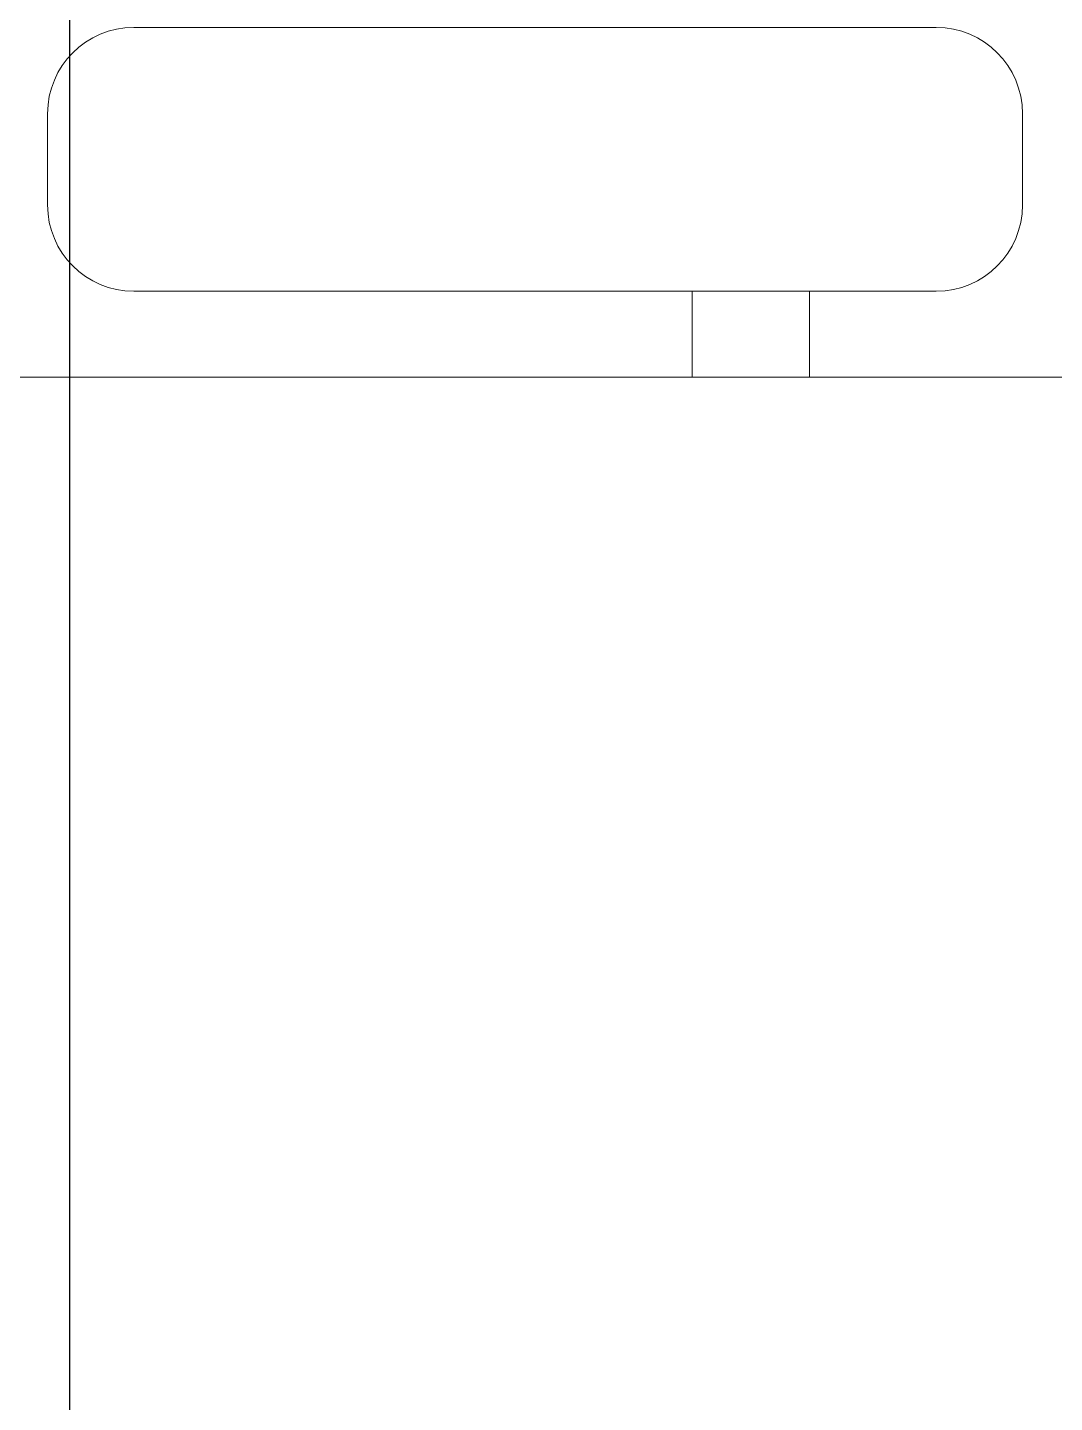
# Model space of a CAD drawing. Header units: metres. Extents: x 75097 to 220762, y -1557923 to -1361206.
# Drawn here: x 192162.1 to 192395.8, y -1456067.2 to -1455754.4 of the extents above; entities that cross this region are included whole.
import ezdxf

# ---------------------------------------------------------------- set-up
doc = ezdxf.new("R2010")
doc.units = ezdxf.units.M
doc.layers.get('0').update_dxf_attribs({"lineweight": 0})
for name, color, linetype, lineweight in [('A-100 - Copy$0$Medical Equipment and Furniture', 8, 'Continuous', 0), ('A-100 - Copy$0$NEW', 8, 'Continuous', 5), ('E-LG', 245, 'Continuous', 30)]:
    doc.layers.add(name, color=color, linetype=linetype, lineweight=lineweight)

# ---------------------------------------------------------------- blocks, each defined once
blk = doc.blocks.new('*X81')
for p, q in [((5, 3), (5, 3)), ((5, 3), (5, 3)), ((5, 3), (5, 3)), ((5, 3), (5, 3)), ((5, 3), (5, 3)), ((5, 3), (5, 3)), ((5, 3), (5, 3)), ((5, 3), (5, 3)), ((5, 3), (5, 3)), ((5, 3), (5, 3)), ((5, 3), (5, 3)), ((5, 3), (5, 3)), ((5, 3), (5, 3)), ((5, 3), (5, 3)), ((5, 3), (5, 3)), ((5, 3), (5, 3)), ((5, 3), (5, 3)), ((5, 3), (5, 3)), ((5, 3), (5, 3)), ((5, 3), (5, 3)), ((5, 3), (5, 3)), ((5, 3), (5, 3)), ((5, 3), (5, 3)), ((5, 3), (5, 3)), ((5, 3), (5, 3)), ((5, 3), (5, 3)), ((5, 3), (5, 3)), ((5, 3), (5, 3)), ((5, 3), (5, 3)), ((5, 3), (5, 3)), ((5, 3), (5, 3)), ((5, 3), (5, 3)), ((5, 3), (5, 3)), ((5, 3), (5, 3)), ((5, 3), (5, 3)), ((5, 3), (5, 3)), ((5, 3), (5, 3)), ((5, 3), (5, 3)), ((5, 3), (5, 3)), ((5, 3), (5, 3)), ((5, 3), (5, 3)), ((5, 3), (5, 3)), ((5, 3), (5, 3)), ((5, 3), (5, 3)), ((5, 3), (5, 3)), ((5, 3), (5, 3)), ((5, 3), (5, 3)), ((5, 3), (5, 3)), ((5, 3), (5, 3)), ((5, 3), (5, 3)), ((5, 3), (5, 3)), ((5, 3), (5, 3)), ((5, 3), (5, 3)), ((5, 3), (5, 3)), ((5, 3), (5, 3)), ((5, 3), (5, 3)), ((5, 3), (5, 3)), ((5, 3), (5, 3)), ((5, 3), (5, 3)), ((5, 3), (5, 3)), ((5, 3), (5, 3)), ((5, 3), (5, 3)), ((5, 3), (5, 3)), ((5, 3), (5, 3)), ((5, 3), (5, 3)), ((5, 3), (5, 3)), ((6, 3), (5, 3)), ((5, 3), (5, 3)), ((6, 3), (5, 3)), ((5, 3), (5, 3)), ((6, 3), (5, 3)), ((5, 3), (5, 3)), ((6, 3), (5, 3)), ((5, 3), (5, 3)), ((5, 3), (5, 3)), ((5, 3), (5, 3)), ((5, 3), (5, 3)), ((5, 3), (5, 3)), ((5, 3), (5, 3)), ((5, 3), (5, 3)), ((5, 3), (5, 3)), ((5, 3), (5, 3)), ((5, 3), (5, 3)), ((5, 3), (5, 3)), ((5, 3), (5, 3)), ((5, 3), (5, 3)), ((5, 3), (5, 3)), ((5, 3), (5, 3)), ((5, 3), (5, 3)), ((5, 3), (5, 3)), ((5, 3), (5, 3)), ((5, 3), (5, 3)), ((5, 3), (5, 3)), ((5, 3), (5, 3)), ((5, 3), (5, 3)), ((5, 3), (5, 3)), ((6, 3), (6, 3)), ((6, 3), (6, 3)), ((6, 3), (6, 3)), ((6, 3), (6, 3)), ((6, 3), (6, 3)), ((6, 3), (6, 3)), ((6, 3), (6, 3)), ((6, 3), (6, 3)), ((6, 3), (6, 3)), ((6, 3), (6, 3)), ((6, 3), (6, 3)), ((6, 3), (6, 3)), ((6, 3), (6, 3)), ((6, 3), (6, 3)), ((6, 3), (6, 3)), ((6, 3), (6, 3)), ((6, 3), (6, 3)), ((6, 3), (6, 3)), ((6, 3), (6, 3)), ((6, 3), (6, 3)), ((6, 3), (6, 3)), ((6, 3), (6, 3)), ((6, 3), (6, 3)), ((6, 3), (6, 3)), ((6, 3), (6, 3)), ((6, 3), (6, 3)), ((6, 3), (6, 3)), ((6, 3), (6, 3)), ((6, 3), (6, 3)), ((6, 3), (6, 3)), ((6, 3), (6, 3)), ((6, 3), (6, 3)), ((6, 3), (6, 3)), ((6, 3), (6, 3)), ((6, 3), (6, 3)), ((6, 3), (6, 3)), ((6, 3), (6, 3)), ((6, 3), (6, 3)), ((6, 3), (6, 3)), ((6, 3), (6, 3)), ((6, 3), (6, 3)), ((6, 3), (6, 3)), ((6, 3), (6, 3)), ((6, 3), (6, 3)), ((6, 3), (6, 3)), ((6, 3), (6, 3)), ((6, 3), (6, 3)), ((6, 3), (6, 3)), ((6, 3), (6, 3)), ((6, 3), (6, 3)), ((6, 3), (6, 3)), ((6, 3), (6, 3)), ((6, 3), (6, 3)), ((6, 3), (6, 3)), ((6, 3), (6, 3)), ((6, 3), (6, 3)), ((6, 3), (6, 3)), ((6, 3), (6, 3)), ((6, 3), (6, 3)), ((6, 3), (6, 3)), ((6, 3), (6, 3)), ((6, 3), (6, 3)), ((6, 3), (6, 3)), ((6, 3), (6, 3)), ((6, 3), (6, 3)), ((6, 3), (6, 3)), ((6, 3), (6, 3)), ((6, 3), (6, 3)), ((6, 3), (6, 3)), ((6, 3), (6, 3)), ((6, 3), (6, 3)), ((6, 3), (6, 3)), ((6, 3), (6, 3)), ((6, 3), (6, 3)), ((6, 3), (6, 3)), ((6, 3), (6, 3)), ((6, 3), (6, 3)), ((6, 3), (6, 3)), ((6, 3), (6, 3)), ((6, 3), (6, 3)), ((6, 3), (6, 3)), ((6, 3), (6, 3)), ((6, 3), (6, 3)), ((6, 3), (6, 3)), ((6, 3), (6, 3)), ((6, 3), (6, 3)), ((6, 3), (6, 3)), ((6, 3), (6, 3)), ((6, 3), (6, 3)), ((6, 3), (6, 3)), ((6, 3), (6, 3)), ((6, 3), (6, 3)), ((6, 3), (6, 3)), ((6, 3), (6, 3)), ((6, 3), (6, 3)), ((6, 3), (6, 3)), ((6, 3), (6, 3)), ((6, 3), (6, 3)), ((6, 3), (6, 3)), ((6, 3), (6, 3)), ((6, 3), (6, 3)), ((6, 3), (6, 3)), ((6, 3), (6, 3)), ((6, 3), (6, 3)), ((6, 3), (6, 3)), ((6, 3), (6, 3)), ((6, 3), (6, 3)), ((6, 3), (6, 3)), ((6, 3), (6, 3)), ((6, 3), (6, 3)), ((6, 3), (6, 3)), ((6, 3), (6, 3)), ((6, 3), (6, 3)), ((6, 3), (6, 3)), ((6, 3), (6, 3)), ((6, 3), (6, 3)), ((6, 3), (6, 3)), ((6, 3), (6, 3)), ((6, 3), (6, 3)), ((6, 3), (6, 3)), ((6, 3), (6, 3)), ((6, 3), (6, 3)), ((6, 3), (6, 3)), ((6, 3), (6, 3)), ((6, 3), (6, 3)), ((6, 3), (6, 3)), ((6, 3), (6, 3)), ((6, 3), (6, 3)), ((6, 3), (6, 3)), ((6, 3), (6, 3)), ((6, 3), (6, 3)), ((6, 3), (6, 3)), ((6, 3), (6, 3)), ((6, 3), (6, 3)), ((6, 3), (6, 3)), ((6, 3), (6, 3)), ((6, 3), (6, 3)), ((6, 3), (6, 3)), ((6, 3), (6, 3)), ((6, 3), (6, 3)), ((6, 3), (6, 3)), ((6, 3), (6, 3)), ((6, 3), (6, 3)), ((6, 3), (6, 3)), ((6, 3), (6, 3)), ((6, 3), (6, 3)), ((6, 3), (6, 3)), ((6, 3), (6, 3)), ((6, 3), (6, 3)), ((6, 3), (6, 3)), ((6, 3), (6, 3)), ((6, 3), (6, 3)), ((6, 3), (6, 3)), ((6, 3), (6, 3)), ((6, 3), (6, 3)), ((6, 3), (6, 3)), ((6, 3), (6, 3)), ((6, 3), (6, 3)), ((6, 3), (6, 3)), ((6, 3), (6, 3)), ((6, 3), (6, 3)), ((6, 3), (6, 3)), ((6, 3), (6, 3)), ((6, 3), (6, 3)), ((6, 3), (6, 3)), ((6, 3), (6, 3)), ((6, 3), (6, 3)), ((6, 3), (6, 3)), ((6, 3), (6, 3)), ((6, 3), (6, 3)), ((6, 3), (6, 3)), ((6, 3), (6, 3)), ((6, 3), (6, 3)), ((6, 3), (6, 3)), ((6, 3), (6, 3)), ((6, 3), (6, 3)), ((6, 3), (6, 3)), ((6, 3), (6, 3)), ((6, 3), (6, 3)), ((6, 3), (6, 3)), ((6, 3), (6, 3)), ((6, 3), (6, 3)), ((6, 3), (6, 3)), ((6, 3), (6, 3)), ((6, 3), (6, 3)), ((6, 3), (6, 3)), ((6, 3), (6, 3)), ((6, 3), (6, 3)), ((6, 3), (6, 3)), ((6, 3), (6, 3)), ((6, 3), (6, 3)), ((6, 3), (6, 3)), ((6, 3), (6, 3)), ((6, 3), (6, 3)), ((6, 3), (6, 3)), ((6, 3), (6, 3)), ((6, 3), (6, 3)), ((6, 3), (6, 3)), ((6, 3), (6, 3)), ((6, 3), (6, 3)), ((6, 3), (6, 3)), ((6, 3), (6, 3)), ((6, 3), (6, 3)), ((6, 3), (6, 3)), ((6, 3), (5, 3)), ((6, 3), (5, 3)), ((6, 3), (5, 3)), ((6, 3), (5, 3)), ((6, 3), (5, 3)), ((6, 3), (6, 3)), ((6, 3), (6, 3)), ((6, 3), (6, 3)), ((6, 3), (6, 3)), ((6, 3), (6, 3)), ((6, 3), (6, 3)), ((6, 3), (6, 3)), ((6, 3), (6, 3)), ((6, 3), (6, 3)), ((6, 3), (6, 3)), ((6, 3), (6, 3)), ((6, 3), (6, 3)), ((6, 3), (6, 3)), ((6, 3), (6, 3)), ((6, 3), (6, 3)), ((6, 3), (6, 3)), ((6, 3), (6, 3)), ((6, 3), (6, 3)), ((6, 3), (6, 3)), ((6, 3), (6, 3)), ((6, 3), (6, 3)), ((6, 3), (6, 3)), ((6, 3), (6, 3)), ((6, 3), (6, 3)), ((6, 3), (6, 3)), ((6, 3), (6, 3)), ((6, 3), (6, 3)), ((6, 3), (6, 3)), ((6, 3), (6, 3)), ((6, 3), (6, 3)), ((6, 3), (6, 3)), ((6, 3), (6, 3)), ((6, 3), (6, 3)), ((6, 3), (6, 3)), ((6, 3), (6, 3)), ((6, 3), (6, 3)), ((6, 3), (6, 3)), ((6, 3), (6, 3)), ((6, 3), (6, 3)), ((6, 3), (6, 3)), ((6, 3), (6, 3)), ((6, 3), (6, 3)), ((6, 3), (6, 3)), ((6, 3), (6, 3)), ((6, 3), (6, 3)), ((6, 3), (6, 3)), ((6, 3), (6, 3)), ((6, 3), (6, 3)), ((6, 3), (6, 3)), ((6, 3), (6, 3)), ((6, 3), (6, 3)), ((6, 3), (6, 3)), ((6, 3), (6, 3)), ((6, 3), (6, 3)), ((6, 3), (6, 3)), ((6, 3), (6, 3)), ((6, 3), (6, 3)), ((6, 3), (6, 3)), ((6, 3), (6, 3)), ((6, 3), (6, 3)), ((6, 3), (6, 3)), ((6, 3), (6, 3)), ((6, 3), (6, 3)), ((6, 3), (6, 3)), ((6, 3), (6, 3)), ((6, 3), (6, 3)), ((6, 3), (6, 3)), ((6, 3), (6, 3)), ((6, 3), (6, 3)), ((6, 3), (6, 3)), ((6, 3), (6, 3)), ((6, 3), (6, 3)), ((6, 3), (6, 3)), ((6, 3), (6, 3)), ((6, 3), (6, 3)), ((6, 3), (6, 3)), ((6, 3), (6, 3)), ((6, 3), (6, 3)), ((6, 3), (6, 3)), ((6, 3), (6, 3)), ((6, 3), (6, 3)), ((6, 3), (6, 3)), ((6, 3), (6, 3)), ((6, 3), (6, 3)), ((6, 3), (6, 3)), ((6, 3), (6, 3)), ((6, 3), (6, 3)), ((6, 3), (6, 3)), ((6, 3), (6, 3)), ((6, 3), (6, 3)), ((6, 3), (6, 3)), ((6, 3), (6, 3)), ((6, 3), (6, 3)), ((6, 3), (6, 3)), ((6, 3), (6, 3)), ((6, 3), (6, 3)), ((6, 3), (6, 3)), ((6, 3), (6, 3)), ((6, 3), (6, 3)), ((6, 3), (6, 3)), ((6, 3), (6, 3)), ((6, 3), (6, 3)), ((6, 3), (6, 3)), ((6, 3), (6, 3)), ((6, 3), (6, 3)), ((6, 3), (6, 3)), ((6, 3), (6, 3)), ((6, 3), (6, 3)), ((6, 3), (6, 3)), ((6, 3), (6, 3)), ((6, 3), (6, 3)), ((6, 3), (6, 3)), ((6, 3), (6, 3)), ((6, 3), (6, 3)), ((6, 3), (6, 3)), ((6, 3), (6, 3)), ((6, 3), (6, 3)), ((6, 3), (6, 3)), ((6, 3), (6, 3)), ((6, 3), (6, 3)), ((6, 3), (6, 3)), ((6, 3), (6, 3)), ((6, 3), (6, 3)), ((6, 3), (6, 3)), ((6, 3), (6, 3)), ((6, 3), (6, 3)), ((6, 3), (6, 3)), ((6, 3), (6, 3)), ((6, 3), (6, 3)), ((6, 3), (6, 3)), ((6, 3), (6, 3)), ((6, 3), (6, 3)), ((6, 3), (6, 3)), ((6, 3), (6, 3)), ((6, 3), (6, 3)), ((6, 3), (6, 3)), ((6, 3), (6, 3)), ((6, 3), (6, 3)), ((6, 3), (6, 3)), ((6, 3), (6, 3)), ((6, 3), (6, 3)), ((6, 3), (6, 3)), ((6, 3), (6, 3)), ((6, 3), (6, 3)), ((6, 3), (6, 3)), ((6, 3), (6, 3)), ((6, 3), (6, 3)), ((6, 3), (6, 3)), ((6, 3), (6, 3)), ((6, 3), (6, 3)), ((6, 3), (6, 3)), ((6, 3), (6, 3)), ((6, 3), (6, 3)), ((6, 3), (6, 3)), ((6, 3), (6, 3)), ((6, 3), (6, 3)), ((6, 3), (6, 3)), ((6, 3), (6, 3)), ((6, 3), (6, 3)), ((6, 3), (6, 3)), ((6, 3), (6, 3)), ((6, 3), (6, 3)), ((6, 3), (6, 3)), ((6, 3), (6, 3)), ((6, 3), (6, 3)), ((6, 3), (6, 3)), ((6, 3), (6, 3)), ((6, 3), (6, 3)), ((6, 3), (6, 3)), ((6, 3), (6, 3)), ((6, 3), (6, 3)), ((6, 3), (6, 3)), ((6, 3), (6, 3)), ((6, 3), (6, 3)), ((6, 3), (6, 3)), ((6, 3), (6, 3)), ((6, 3), (6, 3)), ((6, 3), (6, 3)), ((6, 3), (6, 3)), ((6, 3), (6, 3)), ((6, 3), (6, 3)), ((6, 3), (6, 3)), ((6, 3), (6, 3)), ((6, 3), (6, 3)), ((6, 3), (6, 3)), ((6, 3), (6, 3)), ((6, 3), (6, 3)), ((6, 3), (6, 3)), ((6, 3), (6, 3)), ((6, 3), (6, 3)), ((6, 3), (6, 3)), ((6, 3), (6, 3)), ((6, 3), (6, 3)), ((6, 3), (6, 3)), ((6, 3), (6, 3)), ((6, 3), (6, 3)), ((6, 3), (6, 3)), ((6, 3), (6, 3)), ((6, 3), (6, 3)), ((6, 3), (6, 3)), ((6, 3), (6, 3)), ((6, 3), (6, 3)), ((6, 3), (6, 3)), ((6, 3), (6, 3)), ((6, 3), (6, 3)), ((6, 3), (6, 3)), ((6, 3), (6, 3)), ((6, 3), (6, 3)), ((6, 3), (6, 3)), ((6, 3), (6, 3)), ((6, 3), (6, 3)), ((6, 3), (6, 3)), ((6, 3), (6, 3)), ((6, 3), (6, 3)), ((6, 3), (6, 3)), ((6, 3), (6, 3)), ((6, 3), (6, 3)), ((6, 3), (6, 3)), ((6, 3), (6, 3)), ((6, 3), (6, 3)), ((6, 3), (6, 3)), ((6, 3), (6, 3)), ((6, 3), (6, 3)), ((6, 3), (6, 3)), ((6, 3), (6, 3)), ((6, 3), (6, 3)), ((6, 3), (6, 3)), ((6, 3), (6, 3)), ((6, 3), (6, 3)), ((6, 3), (6, 3)), ((6, 3), (6, 3)), ((6, 3), (6, 3)), ((6, 3), (6, 3)), ((6, 3), (6, 3)), ((6, 3), (6, 3)), ((6, 3), (6, 3)), ((6, 3), (6, 3)), ((6, 3), (6, 3)), ((6, 3), (6, 3)), ((6, 3), (6, 3)), ((6, 3), (6, 3)), ((6, 3), (6, 3)), ((6, 3), (6, 3)), ((6, 3), (6, 3)), ((6, 3), (6, 3)), ((6, 3), (6, 3)), ((6, 3), (6, 3)), ((6, 3), (6, 3)), ((6, 3), (6, 3)), ((6, 3), (6, 3)), ((6, 3), (6, 3)), ((6, 3), (6, 3)), ((6, 3), (6, 3)), ((6, 3), (6, 3)), ((6, 3), (6, 3)), ((6, 3), (6, 3)), ((6, 3), (6, 3)), ((6, 3), (6, 3)), ((6, 3), (6, 3)), ((6, 3), (6, 3)), ((6, 3), (6, 3)), ((6, 3), (6, 3)), ((6, 3), (6, 3)), ((6, 3), (6, 3)), ((6, 3), (6, 3)), ((6, 3), (6, 3)), ((6, 3), (6, 3)), ((6, 3), (6, 3)), ((6, 3), (6, 3)), ((6, 3), (6, 3)), ((6, 3), (6, 3)), ((6, 3), (6, 3)), ((6, 3), (6, 3)), ((6, 3), (6, 3)), ((6, 3), (6, 3)), ((6, 3), (6, 3)), ((6, 3), (6, 3)), ((6, 3), (6, 3)), ((6, 3), (6, 3)), ((6, 3), (6, 3)), ((6, 3), (6, 3)), ((6, 3), (6, 3)), ((6, 3), (6, 3)), ((6, 3), (6, 3)), ((6, 3), (6, 3)), ((6, 3), (6, 3)), ((6, 3), (6, 3)), ((6, 3), (6, 3)), ((6, 3), (6, 3)), ((6, 3), (6, 3)), ((6, 3), (6, 3)), ((6, 3), (6, 3)), ((6, 3), (6, 3)), ((6, 3), (6, 3)), ((6, 3), (6, 3)), ((6, 3), (6, 3)), ((6, 3), (6, 3)), ((6, 3), (6, 3)), ((6, 3), (6, 3)), ((6, 3), (6, 3)), ((6, 3), (6, 3)), ((6, 3), (6, 3)), ((6, 3), (6, 3)), ((6, 3), (6, 3)), ((6, 3), (6, 3)), ((6, 3), (6, 3)), ((6, 3), (6, 3)), ((6, 3), (6, 3)), ((6, 3), (6, 3)), ((6, 3), (6, 3)), ((6, 3), (6, 3)), ((6, 3), (6, 3)), ((6, 3), (6, 3)), ((6, 3), (6, 3)), ((6, 3), (6, 3)), ((6, 3), (6, 3)), ((6, 3), (6, 3))]:
    blk.add_line(p, q)
blk = doc.blocks.new('*X82')
for p, q in [((13, 1), (13, 1)), ((13, 1), (13, 1)), ((13, 1), (13, 1)), ((13, 1), (13, 1)), ((13, 1), (13, 1)), ((13, 1), (13, 1)), ((13, 1), (13, 1)), ((13, 1), (13, 1)), ((13, 1), (13, 1)), ((13, 1), (13, 1)), ((13, 1), (13, 1)), ((13, 1), (13, 1)), ((13, 1), (13, 1)), ((13, 1), (13, 1)), ((13, 1), (13, 1)), ((13, 1), (14, 1)), ((13, 1), (14, 1)), ((13, 1), (14, 1)), ((13, 1), (13, 1)), ((13, 1), (13, 1)), ((13, 1), (13, 1)), ((13, 1), (13, 1)), ((13, 1), (13, 1)), ((13, 1), (13, 1)), ((13, 1), (13, 1)), ((13, 1), (13, 1)), ((13, 1), (13, 1)), ((13, 1), (13, 1)), ((13, 1), (13, 1)), ((13, 1), (13, 1)), ((13, 1), (13, 1)), ((13, 1), (13, 1)), ((13, 1), (13, 1)), ((13, 1), (13, 1)), ((13, 1), (13, 1)), ((13, 1), (13, 1)), ((13, 1), (13, 1)), ((13, 1), (13, 1)), ((13, 1), (13, 1)), ((13, 1), (13, 1)), ((13, 1), (13, 1)), ((13, 1), (13, 1)), ((13, 1), (13, 1)), ((13, 1), (13, 1)), ((13, 1), (13, 1)), ((13, 1), (13, 1)), ((13, 1), (13, 1)), ((13, 1), (13, 1)), ((13, 1), (13, 1)), ((13, 1), (13, 1)), ((13, 1), (13, 1)), ((13, 1), (13, 1)), ((13, 1), (13, 1)), ((13, 1), (13, 1)), ((13, 1), (13, 1)), ((13, 1), (13, 1)), ((13, 1), (13, 1)), ((13, 1), (13, 1)), ((13, 1), (13, 1)), ((13, 1), (13, 1)), ((13, 1), (13, 1)), ((13, 1), (13, 1)), ((13, 1), (13, 1)), ((13, 1), (13, 1)), ((13, 1), (13, 1)), ((13, 1), (13, 1)), ((13, 1), (13, 1)), ((13, 1), (13, 1)), ((13, 1), (13, 1)), ((13, 1), (13, 1)), ((13, 1), (13, 1)), ((13, 1), (13, 1)), ((13, 1), (13, 1)), ((13, 1), (13, 1)), ((13, 1), (13, 1)), ((13, 1), (13, 1)), ((13, 1), (13, 1)), ((13, 1), (13, 1)), ((13, 1), (13, 1)), ((13, 1), (13, 1)), ((13, 1), (13, 1)), ((13, 1), (13, 1)), ((13, 1), (13, 1)), ((13, 1), (13, 1)), ((13, 1), (13, 1)), ((13, 1), (13, 1)), ((13, 1), (13, 1)), ((13, 1), (13, 1)), ((13, 1), (13, 1)), ((13, 1), (13, 1)), ((13, 1), (13, 1)), ((13, 1), (13, 1)), ((13, 1), (13, 1)), ((13, 1), (13, 1)), ((13, 1), (13, 1)), ((13, 1), (13, 1)), ((13, 1), (13, 1)), ((13, 1), (13, 1)), ((13, 1), (13, 1)), ((13, 1), (13, 1)), ((13, 1), (13, 1)), ((13, 1), (13, 1)), ((13, 1), (13, 1)), ((13, 1), (13, 1)), ((13, 1), (13, 1)), ((13, 1), (13, 1)), ((13, 1), (13, 1)), ((13, 1), (13, 1)), ((13, 1), (13, 1)), ((13, 1), (13, 1)), ((13, 1), (13, 1)), ((13, 1), (13, 1)), ((13, 1), (13, 1)), ((13, 1), (13, 1)), ((13, 1), (13, 1)), ((13, 1), (13, 1)), ((13, 1), (13, 1)), ((13, 1), (13, 1)), ((13, 1), (13, 1)), ((13, 1), (13, 1)), ((13, 1), (13, 1)), ((13, 1), (13, 1)), ((13, 1), (13, 1)), ((13, 1), (14, 1)), ((13, 0), (13, 0)), ((13, 0), (13, 0)), ((13, 0), (13, 0)), ((13, 0), (13, 0)), ((13, 0), (13, 0)), ((13, 0), (13, 0)), ((13, 0), (13, 0)), ((13, 0), (13, 0)), ((13, 0), (13, 0)), ((13, 0), (13, 0)), ((13, 0), (13, 0)), ((13, 0), (13, 0)), ((13, 0), (13, 0)), ((13, 0), (13, 0)), ((13, 0), (13, 0)), ((13, 0), (13, 0)), ((13, 0), (13, 0)), ((13, 0), (13, 0)), ((13, 0), (13, 0)), ((13, 0), (13, 0)), ((13, 0), (13, 0)), ((13, 0), (13, 0)), ((13, 0), (13, 0)), ((13, 0), (13, 0)), ((13, 0), (13, 0)), ((13, 0), (13, 0)), ((13, 0), (13, 0)), ((13, 0), (13, 0)), ((13, 0), (13, 0)), ((13, 0), (13, 0)), ((13, 0), (13, 0)), ((13, 0), (13, 0)), ((13, 0), (13, 0)), ((13, 0), (13, 0)), ((13, 0), (13, 0)), ((13, 0), (13, 0)), ((13, 0), (13, 0)), ((13, 0), (13, 0)), ((13, 0), (13, 0)), ((13, 0), (13, 0)), ((13, 0), (13, 0)), ((13, 0), (13, 0)), ((13, 0), (13, 0)), ((13, 0), (13, 0)), ((13, 0), (13, 0)), ((13, 0), (13, 0)), ((13, 0), (13, 0)), ((13, 0), (13, 0)), ((13, 0), (14, 0)), ((13, 0), (14, 0)), ((13, 0), (13, 0)), ((13, 0), (14, 0)), ((14, 1), (14, 1)), ((14, 1), (14, 1)), ((14, 1), (14, 1)), ((14, 1), (14, 1)), ((14, 1), (14, 1)), ((14, 1), (14, 1)), ((14, 1), (14, 1)), ((14, 1), (14, 1)), ((14, 1), (14, 1)), ((14, 1), (14, 1)), ((14, 1), (14, 1)), ((14, 1), (14, 1)), ((14, 1), (14, 1)), ((14, 1), (14, 1)), ((14, 1), (14, 1)), ((14, 1), (14, 1)), ((14, 1), (14, 1)), ((14, 1), (14, 1)), ((14, 1), (14, 1)), ((14, 1), (14, 1)), ((14, 1), (14, 1)), ((14, 1), (14, 1)), ((14, 1), (14, 1)), ((14, 1), (14, 1)), ((14, 1), (14, 1)), ((14, 1), (14, 1)), ((14, 1), (14, 1)), ((14, 1), (14, 1)), ((14, 1), (14, 1)), ((14, 1), (14, 1)), ((14, 1), (14, 1)), ((14, 1), (14, 1)), ((14, 1), (14, 1)), ((14, 1), (14, 1)), ((14, 1), (14, 1)), ((14, 1), (14, 1)), ((14, 1), (14, 1)), ((14, 1), (14, 1)), ((14, 1), (14, 1)), ((14, 1), (14, 1)), ((14, 1), (14, 1)), ((14, 1), (14, 1)), ((14, 1), (14, 1)), ((14, 1), (14, 1)), ((14, 1), (14, 1)), ((14, 1), (14, 1)), ((14, 1), (14, 1)), ((14, 1), (14, 1)), ((14, 1), (14, 1)), ((14, 1), (14, 1)), ((14, 1), (14, 1)), ((14, 1), (14, 1)), ((14, 1), (14, 1)), ((14, 1), (14, 1)), ((14, 1), (14, 1)), ((14, 1), (14, 1)), ((14, 1), (14, 1)), ((14, 1), (14, 1)), ((14, 1), (14, 1)), ((14, 1), (14, 1)), ((14, 1), (14, 1)), ((14, 1), (14, 1)), ((14, 1), (14, 1)), ((14, 1), (14, 1)), ((14, 1), (14, 1)), ((14, 1), (14, 1)), ((14, 1), (14, 1)), ((14, 1), (14, 1)), ((14, 1), (14, 1)), ((14, 1), (14, 1)), ((14, 1), (14, 1)), ((14, 1), (14, 1)), ((14, 1), (14, 1)), ((14, 1), (14, 1)), ((14, 1), (14, 1)), ((14, 1), (14, 1)), ((14, 1), (14, 1)), ((14, 1), (14, 1)), ((14, 1), (14, 1)), ((14, 1), (14, 1)), ((14, 1), (14, 1)), ((14, 1), (14, 1)), ((14, 1), (14, 1)), ((14, 1), (14, 1)), ((14, 1), (14, 1)), ((14, 1), (14, 1)), ((14, 1), (14, 1)), ((14, 1), (14, 1)), ((14, 1), (14, 1)), ((14, 1), (14, 1)), ((14, 1), (14, 1)), ((14, 1), (14, 1)), ((14, 1), (14, 1)), ((14, 1), (14, 1)), ((14, 0), (14, 0)), ((14, 0), (14, 0)), ((14, 0), (14, 0)), ((14, 0), (14, 0)), ((14, 0), (14, 0)), ((14, 0), (14, 0)), ((14, 0), (14, 0)), ((14, 0), (14, 0)), ((14, 0), (14, 0)), ((14, 0), (14, 0)), ((14, 0), (14, 0)), ((14, 0), (14, 0)), ((14, 0), (14, 0)), ((14, 0), (14, 0)), ((14, 0), (14, 0)), ((14, 0), (14, 0)), ((14, 0), (14, 0)), ((14, 0), (14, 0)), ((14, 0), (14, 0)), ((14, 0), (14, 0)), ((14, 0), (14, 0)), ((14, 0), (14, 0)), ((14, 0), (14, 0)), ((14, 0), (14, 0)), ((14, 0), (14, 0)), ((14, 0), (14, 0)), ((14, 0), (14, 0)), ((14, 0), (14, 0)), ((14, 0), (14, 0)), ((14, 0), (14, 0)), ((14, 0), (14, 0)), ((14, 0), (14, 0)), ((14, 0), (14, 0)), ((14, 0), (14, 0)), ((14, 0), (14, 0)), ((14, 0), (14, 0)), ((14, 0), (14, 0)), ((14, 0), (14, 0)), ((14, 0), (14, 0)), ((14, 0), (14, 0)), ((14, 0), (14, 0)), ((14, 0), (14, 0)), ((14, 0), (14, 0)), ((14, 0), (14, 0)), ((14, 0), (14, 0)), ((14, 0), (14, 0)), ((14, 0), (14, 0)), ((14, 0), (14, 0)), ((13, 0), (13, 0)), ((13, 0), (14, 0)), ((13, 0), (13, 0)), ((13, 0), (14, 0)), ((13, 0), (13, 0)), ((13, 0), (14, 0)), ((13, 0), (13, 0)), ((13, 0), (13, 0)), ((13, 0), (13, 0)), ((13, 0), (13, 0)), ((13, 0), (14, 0)), ((13, 0), (13, 0)), ((13, 0), (14, 0)), ((13, 0), (13, 0)), ((13, 0), (14, 0)), ((13, 0), (13, 0)), ((13, 0), (14, 0)), ((13, 0), (13, 0)), ((13, 0), (14, 0)), ((13, 0), (13, 0)), ((13, 0), (14, 0)), ((13, 0), (13, 0)), ((13, 0), (14, 0)), ((13, 0), (13, 0)), ((13, 0), (13, 0)), ((13, 0), (13, 0)), ((13, 0), (14, 0)), ((13, 0), (13, 0)), ((13, 0), (14, 0)), ((13, 0), (13, 0)), ((13, 0), (14, 0)), ((13, 0), (13, 0)), ((13, 0), (14, 0)), ((13, 0), (13, 0)), ((13, 0), (13, 0)), ((13, 0), (13, 0)), ((13, 0), (13, 0)), ((13, 0), (13, 0)), ((13, 0), (13, 0)), ((13, 0), (13, 0)), ((13, 0), (13, 0)), ((13, 0), (13, 0)), ((13, 0), (13, 0)), ((13, 0), (13, 0)), ((13, 0), (13, 0)), ((13, 0), (13, 0)), ((13, 0), (13, 0)), ((13, 0), (13, 0)), ((13, 0), (13, 0)), ((13, 0), (13, 0)), ((13, 0), (13, 0)), ((13, 0), (13, 0)), ((13, 0), (13, 0)), ((13, 0), (13, 0)), ((13, 0), (13, 0)), ((13, 0), (13, 0)), ((13, 0), (13, 0)), ((13, 0), (13, 0)), ((13, 0), (13, 0)), ((13, 0), (13, 0)), ((13, 0), (13, 0)), ((13, 0), (13, 0)), ((13, 0), (13, 0)), ((13, 0), (13, 0)), ((13, -1), (13, -1)), ((13, -1), (13, -1)), ((13, -1), (13, -1)), ((13, -1), (13, -1)), ((13, -1), (13, -1)), ((13, -1), (14, -1)), ((13, -1), (13, -1)), ((14, 0), (14, 0)), ((14, 0), (14, 0)), ((14, 0), (14, 0)), ((14, 0), (14, 0)), ((14, 0), (14, 0)), ((14, 0), (14, 0)), ((14, 0), (14, 0)), ((14, 0), (14, 0)), ((14, 0), (14, 0)), ((14, 0), (14, 0)), ((14, 0), (14, 0)), ((14, 0), (14, 0)), ((14, 0), (14, 0)), ((14, 0), (14, 0)), ((14, 0), (14, 0)), ((13, 0), (14, 0)), ((14, 0), (14, 0)), ((14, 0), (14, 0)), ((14, 0), (14, 0)), ((14, 0), (14, 0)), ((14, 0), (14, 0)), ((14, 0), (14, 0)), ((14, 0), (14, 0)), ((14, 0), (14, 0)), ((14, 0), (14, 0)), ((14, 0), (14, 0)), ((14, 0), (14, 0)), ((14, 0), (14, 0)), ((14, 0), (14, 0)), ((14, 0), (14, 0)), ((14, 0), (14, 0)), ((14, 0), (14, 0)), ((14, 0), (14, 0)), ((14, 0), (14, 0)), ((14, 0), (14, 0)), ((14, 0), (14, 0)), ((14, 0), (14, 0)), ((14, 0), (14, 0)), ((14, 0), (14, 0)), ((14, 0), (14, 0)), ((14, 0), (14, 0)), ((14, 0), (14, 0)), ((14, 0), (14, 0)), ((14, 0), (14, 0)), ((14, 0), (14, 0)), ((14, 0), (14, 0)), ((14, 0), (14, 0)), ((14, 0), (14, 0)), ((14, 0), (14, 0)), ((14, 0), (14, 0)), ((14, -1), (14, -1)), ((14, -1), (14, -1)), ((14, -1), (14, -1)), ((14, -1), (14, -1)), ((14, -1), (14, -1))]:
    blk.add_line(p, q)
blk = doc.blocks.new('A-100 - Copy$0$GF21018-P')
for p, q in [((0.22049, 0.47563), (0.22049, 0.0675)), ((0.25963, 0.34221), (0.2804, 0.34221)), ((0.24001, 0.32259), (0.24001, 0.14)), ((0.30001, 0.32259), (0.30001, 0.14)), ((0.22049, 0.29372), (0.24001, 0.29372)), ((0.22049, 0.26708), (0.24001, 0.26708)), ((0.25963, 0.12039), (0.2804, 0.12039))]:
    blk.add_line(p, q)
for points in [[(0.24001, 0.29372), (0.24001, 0.29372), (0.24001, 0.29372), (0.24001, 0.29372), (0.24001, 0.29372), (0.24001, 0.29372), (0.24001, 0.29372), (0.24001, 0.29372), (0.24001, 0.29372), (0.24001, 0.29372), (0.24001, 0.29372), (0.24001, 0.29372), (0.24001, 0.29372), (0.24001, 0.29372), (0.24001, 0.29372), (0.24001, 0.29372), (0.24001, 0.29372), (0.24001, 0.29372), (0.24001, 0.29372), (0.24001, 0.29372), (0.24001, 0.29372), (0.24001, 0.29372), (0.24001, 0.29372), (0.24001, 0.29372), (0.24001, 0.29372), (0.24001, 0.29372), (0.24001, 0.29372), (0.24001, 0.29372), (0.24001, 0.29372), (0.24001, 0.29372), (0.24001, 0.29372), (0.24001, 0.29372), (0.24001, 0.29372), (0.24001, 0.29372), (0.24001, 0.29372), (0.24001, 0.29372), (0.24001, 0.29372), (0.24001, 0.29372), (0.24001, 0.29372), (0.24001, 0.29372), (0.24001, 0.29372), (0.24001, 0.29372), (0.24001, 0.29372), (0.24001, 0.29372), (0.24001, 0.29372), (0.24001, 0.29372), (0.24001, 0.29372), (0.24001, 0.29372), (0.24001, 0.29372), (0.24001, 0.29372), (0.24001, 0.29372), (0.24001, 0.29372), (0.24001, 0.29372), (0.24001, 0.29372), (0.24001, 0.29372), (0.24001, 0.29372), (0.24001, 0.29372), (0.24001, 0.29372), (0.24001, 0.29372), (0.24001, 0.29372), (0.24001, 0.29372), (0.24001, 0.29372), (0.24001, 0.29372), (0.24001, 0.29372), (0.24001, 0.29372), (0.24001, 0.29372), (0.24001, 0.29372), (0.24001, 0.29372), (0.24001, 0.29372), (0.24001, 0.29372), (0.24001, 0.29372), (0.24001, 0.29372), (0.24001, 0.29372), (0.24001, 0.29372), (0.24001, 0.29372), (0.24001, 0.29372), (0.24001, 0.29372), (0.24001, 0.29372), (0.24001, 0.29372), (0.24001, 0.29372), (0.24001, 0.29372), (0.24001, 0.29372), (0.24001, 0.29372), (0.24001, 0.29372), (0.24001, 0.29372), (0.24001, 0.29372), (0.24001, 0.29372), (0.24001, 0.29372), (0.24001, 0.29372), (0.24001, 0.29372), (0.24001, 0.29372), (0.24001, 0.29372), (0.24001, 0.29372), (0.24001, 0.29372), (0.24001, 0.29372), (0.24001, 0.29372), (0.24001, 0.29372), (0.24001, 0.29372), (0.24001, 0.29372), (0.24001, 0.29372), (0.24001, 0.29372), (0.24001, 0.29372), (0.24001, 0.29372), (0.24001, 0.29372), (0.24001, 0.29372), (0.24001, 0.29372), (0.24001, 0.29372), (0.24001, 0.29372), (0.24001, 0.29372), (0.24001, 0.29372), (0.24001, 0.29372), (0.24001, 0.29372), (0.24001, 0.29372), (0.24001, 0.29372), (0.24001, 0.29372), (0.24001, 0.29372), (0.24001, 0.29372), (0.24001, 0.29372), (0.24001, 0.29372), (0.24001, 0.29372), (0.24001, 0.29372), (0.24001, 0.29372), (0.24001, 0.29372), (0.24001, 0.29372), (0.24001, 0.29372), (0.24001, 0.29372), (0.24001, 0.29372), (0.24001, 0.29372), (0.24001, 0.29372), (0.24001, 0.29372), (0.24001, 0.29372), (0.24001, 0.29372), (0.24001, 0.29372), (0.24001, 0.29372), (0.24001, 0.29372), (0.24001, 0.29372), (0.24001, 0.29372), (0.24001, 0.29372), (0.24001, 0.29372), (0.24001, 0.29372), (0.24001, 0.29372), (0.24001, 0.29372), (0.24001, 0.29372), (0.24001, 0.29372), (0.24001, 0.29372), (0.24001, 0.29372), (0.24001, 0.29372), (0.24001, 0.29372), (0.24001, 0.29372), (0.24001, 0.29372), (0.24001, 0.29372), (0.24001, 0.29372), (0.24001, 0.29372), (0.24001, 0.29372), (0.24001, 0.29372), (0.24001, 0.29372), (0.24001, 0.29372), (0.24001, 0.29372), (0.24001, 0.29372), (0.24001, 0.29372), (0.24001, 0.29372), (0.24001, 0.29372), (0.24001, 0.29372), (0.24001, 0.29372), (0.24001, 0.29372), (0.24001, 0.29372), (0.24001, 0.29372), (0.24001, 0.29372), (0.24001, 0.29372), (0.24001, 0.29372), (0.24001, 0.29372), (0.24001, 0.29372), (0.24001, 0.29372), (0.24001, 0.29372), (0.24001, 0.29372), (0.24001, 0.29372), (0.24001, 0.29372), (0.24001, 0.29372), (0.24001, 0.29372), (0.24001, 0.29372), (0.24001, 0.29372), (0.24001, 0.29372), (0.24001, 0.29372), (0.24001, 0.29372), (0.24001, 0.29372), (0.24001, 0.29372), (0.24001, 0.29372), (0.24001, 0.29372), (0.24001, 0.29372), (0.24001, 0.29372), (0.24001, 0.29372), (0.24001, 0.29372), (0.24001, 0.29372), (0.24001, 0.29372), (0.24001, 0.29372), (0.24001, 0.29372), (0.24001, 0.29372), (0.24001, 0.29372), (0.24001, 0.29372), (0.24001, 0.29372), (0.24001, 0.29372), (0.24001, 0.29372), (0.24001, 0.29372), (0.24001, 0.29372), (0.24001, 0.29372), (0.24001, 0.29372), (0.24001, 0.29372), (0.24001, 0.29372), (0.24001, 0.29372), (0.24001, 0.29372), (0.24001, 0.29372), (0.24001, 0.29372), (0.24001, 0.29372), (0.24001, 0.29372), (0.24001, 0.29372), (0.24001, 0.29372), (0.24001, 0.29372), (0.24001, 0.29372), (0.24001, 0.29372), (0.24001, 0.29372), (0.24001, 0.29372), (0.24001, 0.29372), (0.24001, 0.29372), (0.24001, 0.29372), (0.24001, 0.29372), (0.24001, 0.29372), (0.24001, 0.29372), (0.24001, 0.29372), (0.24001, 0.29372), (0.24001, 0.29372), (0.24001, 0.29372), (0.24001, 0.29372), (0.24001, 0.29372), (0.24001, 0.29372), (0.24001, 0.29372), (0.24001, 0.29372), (0.24001, 0.29372), (0.24001, 0.29372), (0.24001, 0.29372), (0.24001, 0.29372), (0.24001, 0.29372), (0.24001, 0.29372), (0.24001, 0.29372), (0.24001, 0.29372), (0.24001, 0.29372), (0.24001, 0.29372), (0.24001, 0.29372), (0.24001, 0.29372), (0.24001, 0.29372), (0.24001, 0.29372), (0.24001, 0.29372), (0.24001, 0.29372), (0.24001, 0.29372), (0.24001, 0.29372), (0.24001, 0.29372), (0.24001, 0.29372), (0.24001, 0.29372), (0.24001, 0.29372), (0.24001, 0.29372), (0.24001, 0.29372), (0.24001, 0.29372), (0.24001, 0.29372), (0.24001, 0.29372), (0.24001, 0.29372), (0.24001, 0.29372), (0.24001, 0.29372), (0.24001, 0.29372), (0.24001, 0.29372), (0.24001, 0.29372), (0.24001, 0.29372), (0.24001, 0.29372), (0.24001, 0.29372), (0.24001, 0.29372), (0.24001, 0.29372), (0.24001, 0.29372), (0.24001, 0.29372), (0.24001, 0.29372)], [(0.24001, 0.29372), (0.24001, 0.29372), (0.24001, 0.29372), (0.24001, 0.29372), (0.24001, 0.29372), (0.24001, 0.29372), (0.24001, 0.29372), (0.24001, 0.29372), (0.24001, 0.29372), (0.24001, 0.29372), (0.24001, 0.29372), (0.24001, 0.29372), (0.24001, 0.29372), (0.24001, 0.29372), (0.24001, 0.29372), (0.24001, 0.29372), (0.24001, 0.29372), (0.24001, 0.29372), (0.24001, 0.29372), (0.24001, 0.29372), (0.24001, 0.29372), (0.24001, 0.29372), (0.24001, 0.29372), (0.24001, 0.29372), (0.24001, 0.29372), (0.24001, 0.29372), (0.24001, 0.29372), (0.24001, 0.29372), (0.24001, 0.29372), (0.24001, 0.29372), (0.24001, 0.29372), (0.24001, 0.29372), (0.24001, 0.29372), (0.24001, 0.29372), (0.24001, 0.29372), (0.24001, 0.29372), (0.24001, 0.29372), (0.24001, 0.29372), (0.24001, 0.29372), (0.24001, 0.29372), (0.24001, 0.29372), (0.24001, 0.29372), (0.24001, 0.29372), (0.24001, 0.29372), (0.24001, 0.29372), (0.24001, 0.29372), (0.24001, 0.29372), (0.24001, 0.29372), (0.24001, 0.29372), (0.24001, 0.29372), (0.24001, 0.29372), (0.24001, 0.29372), (0.24001, 0.29372), (0.24001, 0.29372), (0.24001, 0.29372), (0.24001, 0.29372), (0.24001, 0.29372), (0.24001, 0.29372), (0.24001, 0.29372), (0.24001, 0.29372), (0.24001, 0.29372), (0.24001, 0.29372), (0.24001, 0.29372), (0.24001, 0.29372), (0.24001, 0.29372), (0.24001, 0.29372), (0.24001, 0.29372), (0.24001, 0.29372), (0.24001, 0.29372), (0.24001, 0.29372), (0.24001, 0.29372), (0.24001, 0.29372), (0.24001, 0.29372), (0.24001, 0.29372), (0.24001, 0.29372), (0.24001, 0.29372), (0.24001, 0.29372), (0.24001, 0.29372), (0.24001, 0.29372), (0.24001, 0.29372), (0.24001, 0.29372), (0.24001, 0.29372), (0.24001, 0.29372), (0.24001, 0.29372), (0.24001, 0.29372), (0.24001, 0.29372), (0.24001, 0.29372), (0.24001, 0.29372), (0.24001, 0.29372), (0.24001, 0.29372), (0.24001, 0.29372), (0.24001, 0.29372), (0.24001, 0.29372), (0.24001, 0.29372), (0.24001, 0.29372), (0.24001, 0.29372), (0.24001, 0.29372), (0.24001, 0.29372), (0.24001, 0.29372), (0.24001, 0.29372), (0.24001, 0.29372), (0.24001, 0.29372), (0.24001, 0.29372), (0.24001, 0.29372), (0.24001, 0.29372), (0.24001, 0.29372), (0.24001, 0.29372), (0.24001, 0.29372), (0.24001, 0.29372), (0.24001, 0.29372), (0.24001, 0.29372), (0.24001, 0.29372), (0.24001, 0.29372), (0.24001, 0.29372), (0.24001, 0.29372), (0.24001, 0.29372), (0.24001, 0.29372), (0.24001, 0.29372), (0.24001, 0.29372), (0.24001, 0.29372), (0.24001, 0.29372), (0.24001, 0.29372), (0.24001, 0.29372), (0.24001, 0.29372), (0.24001, 0.29372), (0.24001, 0.29372), (0.24001, 0.29372), (0.24001, 0.29372), (0.24001, 0.29372), (0.24001, 0.29372), (0.24001, 0.29372), (0.24001, 0.29372), (0.24001, 0.29372), (0.24001, 0.29372), (0.24001, 0.29372), (0.24001, 0.29372), (0.24001, 0.29372), (0.24001, 0.29372), (0.24001, 0.29372), (0.24001, 0.29372), (0.24001, 0.29372), (0.24001, 0.29372), (0.24001, 0.29372), (0.24001, 0.29372), (0.24001, 0.29372), (0.24001, 0.29372), (0.24001, 0.29372), (0.24001, 0.29372), (0.24001, 0.29372), (0.24001, 0.29372), (0.24001, 0.29372), (0.24001, 0.29372), (0.24001, 0.29372), (0.24001, 0.29372), (0.24001, 0.29372), (0.24001, 0.29372), (0.24001, 0.29372), (0.24001, 0.29372), (0.24001, 0.29372), (0.24001, 0.29372), (0.24001, 0.29372), (0.24001, 0.29372), (0.24001, 0.29372), (0.24001, 0.29372), (0.24001, 0.29372), (0.24001, 0.29372), (0.24001, 0.29372), (0.24001, 0.29372), (0.24001, 0.29372), (0.24001, 0.29372), (0.24001, 0.29372), (0.24001, 0.29372), (0.24001, 0.29372), (0.24001, 0.29372), (0.24001, 0.29372), (0.24001, 0.29372), (0.24001, 0.29372), (0.24001, 0.29372), (0.24001, 0.29372), (0.24001, 0.29372), (0.24001, 0.29372), (0.24001, 0.29372), (0.24001, 0.29372), (0.24001, 0.29372), (0.24001, 0.29372), (0.24001, 0.29372), (0.24001, 0.29372), (0.24001, 0.29372), (0.24001, 0.29372), (0.24001, 0.29372), (0.24001, 0.29372), (0.24001, 0.29372), (0.24001, 0.29372), (0.24001, 0.29372), (0.24001, 0.29372), (0.24001, 0.29372), (0.24001, 0.29372), (0.24001, 0.29372), (0.24001, 0.29372), (0.24001, 0.29372), (0.24001, 0.29372), (0.24001, 0.29372), (0.24001, 0.29372), (0.24001, 0.29372), (0.24001, 0.29372), (0.24001, 0.29372), (0.24001, 0.29372), (0.24001, 0.29372), (0.24001, 0.29372), (0.24001, 0.29372), (0.24001, 0.29372), (0.24001, 0.29372), (0.24001, 0.29372), (0.24001, 0.29372), (0.24001, 0.29372), (0.24001, 0.29372), (0.24001, 0.29372), (0.24001, 0.29372), (0.24001, 0.29372)], [(0.24001, 0.29372), (0.24001, 0.29372), (0.24001, 0.29372), (0.24001, 0.29372), (0.24001, 0.29372), (0.24001, 0.29372), (0.24001, 0.29372), (0.24001, 0.29372), (0.24001, 0.29372), (0.24001, 0.29372), (0.24001, 0.29372), (0.24001, 0.29372), (0.24001, 0.29372), (0.24001, 0.29372), (0.24001, 0.29372), (0.24001, 0.29372), (0.24001, 0.29372), (0.24001, 0.29372), (0.24001, 0.29372), (0.24001, 0.29372), (0.24001, 0.29372), (0.24001, 0.29372), (0.24001, 0.29372), (0.24001, 0.29372), (0.24001, 0.29372), (0.24001, 0.29372), (0.24001, 0.29372), (0.24001, 0.29372), (0.24001, 0.29372), (0.24001, 0.29372), (0.24001, 0.29372), (0.24001, 0.29372), (0.24001, 0.29372), (0.24001, 0.29372), (0.24001, 0.29372), (0.24001, 0.29372), (0.24001, 0.29372), (0.24001, 0.29372), (0.24001, 0.29372), (0.24001, 0.29372), (0.24001, 0.29372), (0.24001, 0.29372), (0.24001, 0.29372), (0.24001, 0.29372), (0.24001, 0.29372), (0.24001, 0.29372), (0.24001, 0.29372), (0.24001, 0.29372), (0.24001, 0.29372), (0.24001, 0.29372), (0.24001, 0.29372), (0.24001, 0.29372), (0.24001, 0.29372), (0.24001, 0.29372), (0.24001, 0.29372), (0.24001, 0.29372), (0.24001, 0.29372), (0.24001, 0.29372), (0.24001, 0.29372), (0.24001, 0.29372), (0.24001, 0.29372), (0.24001, 0.29372), (0.24001, 0.29372), (0.24001, 0.29372), (0.24001, 0.29372), (0.24001, 0.29372), (0.24001, 0.29372), (0.24001, 0.29372), (0.24001, 0.29372), (0.24001, 0.29372), (0.24001, 0.29372), (0.24001, 0.29372), (0.24001, 0.29372), (0.24001, 0.29372), (0.24001, 0.29372), (0.24001, 0.29372), (0.24001, 0.29372), (0.24001, 0.29372), (0.24001, 0.29372), (0.24001, 0.29372), (0.24001, 0.29372), (0.24001, 0.29372), (0.24001, 0.29372), (0.24001, 0.29372), (0.24001, 0.29372), (0.24001, 0.29372), (0.24001, 0.29372), (0.24001, 0.29372), (0.24001, 0.29372), (0.24001, 0.29372), (0.24001, 0.29372), (0.24001, 0.29372), (0.24001, 0.29372), (0.24001, 0.29372), (0.24001, 0.29372), (0.24001, 0.29372), (0.24001, 0.29372), (0.24001, 0.29372), (0.24001, 0.29372), (0.24001, 0.29372), (0.24001, 0.29372), (0.24001, 0.29372), (0.24001, 0.29372), (0.24001, 0.29372), (0.24001, 0.29372), (0.24001, 0.29372), (0.24001, 0.29372), (0.24001, 0.29372), (0.24001, 0.29372), (0.24001, 0.29372), (0.24001, 0.29372), (0.24001, 0.29372), (0.24001, 0.29372), (0.24001, 0.29372), (0.24001, 0.29372), (0.24001, 0.29372), (0.24001, 0.29372), (0.24001, 0.29372), (0.24001, 0.29372), (0.24001, 0.29372), (0.24001, 0.29372), (0.24001, 0.29372), (0.24001, 0.29372), (0.24001, 0.29372), (0.24001, 0.29372), (0.24001, 0.29372), (0.24001, 0.29372), (0.24001, 0.29372), (0.24001, 0.29372), (0.24001, 0.29372), (0.24001, 0.29372), (0.24001, 0.29372), (0.24001, 0.29372), (0.24001, 0.29372), (0.24001, 0.29372), (0.24001, 0.29372), (0.24001, 0.29372), (0.24001, 0.29372), (0.24001, 0.29372), (0.24001, 0.29372), (0.24001, 0.29372), (0.24001, 0.29372), (0.24001, 0.29372), (0.24001, 0.29372), (0.24001, 0.29372), (0.24001, 0.29372), (0.24001, 0.29372), (0.24001, 0.29372), (0.24001, 0.29372), (0.24001, 0.29372), (0.24001, 0.29372), (0.24001, 0.29372), (0.24001, 0.29372), (0.24001, 0.29372), (0.24001, 0.29372), (0.24001, 0.29372), (0.24001, 0.29372), (0.24001, 0.29372), (0.24001, 0.29372), (0.24001, 0.29372), (0.24001, 0.29372), (0.24001, 0.29372), (0.24001, 0.29372), (0.24001, 0.29372), (0.24001, 0.29372), (0.24001, 0.29372), (0.24001, 0.29372), (0.24001, 0.29372), (0.24001, 0.29372), (0.24001, 0.29372), (0.24001, 0.29372), (0.24001, 0.29372), (0.24001, 0.29372), (0.24001, 0.29372), (0.24001, 0.29372), (0.24001, 0.29372), (0.24001, 0.29372), (0.24001, 0.29372), (0.24001, 0.29372), (0.24001, 0.29372), (0.24001, 0.29372), (0.24001, 0.29372), (0.24001, 0.29372), (0.24001, 0.29372), (0.24001, 0.29372), (0.24001, 0.29372), (0.24001, 0.29372), (0.24001, 0.29372), (0.24001, 0.29372), (0.24001, 0.29372), (0.24001, 0.29372), (0.24001, 0.29372), (0.24001, 0.29372), (0.24001, 0.29372), (0.24001, 0.29372), (0.24001, 0.29372), (0.24001, 0.29372), (0.24001, 0.29372), (0.24001, 0.29372), (0.24001, 0.29372), (0.24001, 0.29372), (0.24001, 0.29372), (0.24001, 0.29372), (0.24001, 0.29372), (0.24001, 0.29372), (0.24001, 0.29372), (0.24001, 0.29372), (0.24001, 0.29372), (0.24001, 0.29372), (0.24001, 0.29372), (0.24001, 0.29372), (0.24001, 0.29372), (0.24001, 0.29372), (0.24001, 0.29372)]]:
    blk.add_lwpolyline(points, close=True)
for centre, start, end in [((0.25963, 0.32259), 90, 180), ((0.2804, 0.32259), 0, 90), ((0.25963, 0.14), 180, 270), ((0.2804, 0.14), 270, 0)]:
    blk.add_arc(centre, 0.01962, start, end)
at = {"layer": 'A-100 - Copy$0$NEW'}
for points in [[(0.24001, 0.29372), (0.24001, 0.29372), (0.24001, 0.29372), (0.24001, 0.29372), (0.24001, 0.29372), (0.24001, 0.29372), (0.24001, 0.29372), (0.24001, 0.29372)], [(0.24001, 0.29372), (0.24001, 0.29372), (0.24001, 0.29372), (0.24001, 0.29372), (0.24001, 0.29372), (0.24001, 0.29372), (0.24001, 0.29372)], [(0.24001, 0.29372), (0.24001, 0.29372), (0.24001, 0.29372), (0.24001, 0.29372), (0.24001, 0.29372), (0.24001, 0.29372), (0.24001, 0.29372), (0.24001, 0.29372), (0.24001, 0.29372)], [(0.24001, 0.29372), (0.24001, 0.29372), (0.24001, 0.29372), (0.24001, 0.29372), (0.24001, 0.29372), (0.24001, 0.29372), (0.24001, 0.29372), (0.24001, 0.29372), (0.24001, 0.29372), (0.24001, 0.29372)], [(0.24001, 0.29372), (0.24001, 0.29372), (0.24001, 0.29372), (0.24001, 0.29372), (0.24001, 0.29372), (0.24001, 0.29372), (0.24001, 0.29372), (0.24001, 0.29372), (0.24001, 0.29372), (0.24001, 0.29372), (0.24001, 0.29372), (0.24001, 0.29372), (0.24001, 0.29372), (0.24001, 0.29372), (0.24001, 0.29372)], [(0.24001, 0.29372), (0.24001, 0.29372), (0.24001, 0.29372), (0.24001, 0.29372), (0.24001, 0.29372), (0.24001, 0.29372), (0.24001, 0.29372), (0.24001, 0.29372), (0.24001, 0.29372), (0.24001, 0.29372)], [(0.24001, 0.29372), (0.24001, 0.29372), (0.24001, 0.29372), (0.24001, 0.29372), (0.24001, 0.29372), (0.24001, 0.29372), (0.24001, 0.29372), (0.24001, 0.29372), (0.24001, 0.29372), (0.24001, 0.29372)], [(0.24001, 0.29372), (0.24001, 0.29372), (0.24001, 0.29372), (0.24001, 0.29372), (0.24001, 0.29372), (0.24001, 0.29372), (0.24001, 0.29372), (0.24001, 0.29372), (0.24001, 0.29372), (0.24001, 0.29372)], [(0.24001, 0.29372), (0.24001, 0.29372), (0.24001, 0.29372), (0.24001, 0.29372), (0.24001, 0.29372), (0.24001, 0.29372), (0.24001, 0.29372), (0.24001, 0.29372), (0.24001, 0.29372), (0.24001, 0.29372), (0.24001, 0.29372), (0.24001, 0.29372), (0.24001, 0.29372), (0.24001, 0.29372), (0.24001, 0.29372), (0.24001, 0.29372), (0.24001, 0.29372), (0.24001, 0.29372)], [(0.24001, 0.29372), (0.24001, 0.29372), (0.24001, 0.29372), (0.24001, 0.29372), (0.24001, 0.29372), (0.24001, 0.29372), (0.24001, 0.29372), (0.24001, 0.29372), (0.24001, 0.29372), (0.24001, 0.29372), (0.24001, 0.29372), (0.24001, 0.29372)], [(0.24001, 0.29372), (0.24001, 0.29372), (0.24001, 0.29372), (0.24001, 0.29372), (0.24001, 0.29372), (0.24001, 0.29372), (0.24001, 0.29372)], [(0.24001, 0.29372), (0.24001, 0.29372), (0.24001, 0.29372), (0.24001, 0.29372), (0.24001, 0.29372), (0.24001, 0.29372), (0.24001, 0.29372), (0.24001, 0.29372), (0.24001, 0.29372), (0.24001, 0.29372), (0.24001, 0.29372), (0.24001, 0.29372), (0.24001, 0.29372), (0.24001, 0.29372), (0.24001, 0.29372), (0.24001, 0.29372), (0.24001, 0.29372), (0.24001, 0.29372), (0.24001, 0.29372), (0.24001, 0.29372), (0.24001, 0.29372), (0.24001, 0.29372), (0.24001, 0.29372), (0.24001, 0.29372), (0.24001, 0.29372), (0.24001, 0.29372), (0.24001, 0.29372), (0.24001, 0.29372), (0.24001, 0.29372), (0.24001, 0.29372), (0.24001, 0.29372), (0.24001, 0.29372), (0.24001, 0.29372), (0.24001, 0.29372), (0.24001, 0.29372), (0.24001, 0.29372), (0.24001, 0.29372), (0.24001, 0.29372), (0.24001, 0.29372), (0.24001, 0.29372), (0.24001, 0.29372), (0.24001, 0.29372), (0.24001, 0.29372), (0.24001, 0.29372), (0.24001, 0.29372), (0.24001, 0.29372), (0.24001, 0.29372), (0.24001, 0.29372), (0.24001, 0.29372), (0.24001, 0.29372), (0.24001, 0.29372), (0.24001, 0.29372), (0.24001, 0.29372), (0.24001, 0.29372), (0.24001, 0.29372), (0.24001, 0.29372), (0.24001, 0.29372), (0.24001, 0.29372), (0.24001, 0.29372), (0.24001, 0.29372), (0.24001, 0.29372), (0.24001, 0.29372), (0.24001, 0.29372), (0.24001, 0.29372), (0.24001, 0.29372), (0.24001, 0.29372), (0.24001, 0.29372), (0.24001, 0.29372), (0.24001, 0.29372), (0.24001, 0.29372), (0.24001, 0.29372), (0.24001, 0.29372), (0.24001, 0.29372), (0.24001, 0.29372), (0.24001, 0.29372), (0.24001, 0.29372), (0.24001, 0.29372), (0.24001, 0.29372), (0.24001, 0.29372), (0.24001, 0.29372), (0.24001, 0.29372), (0.24001, 0.29372), (0.24001, 0.29372), (0.24001, 0.29372), (0.24001, 0.29372), (0.24001, 0.29372), (0.24001, 0.29372), (0.24001, 0.29372), (0.24001, 0.29372), (0.24001, 0.29372), (0.24001, 0.29372), (0.24001, 0.29372), (0.24001, 0.29372), (0.24001, 0.29372), (0.24001, 0.29372), (0.24001, 0.29372), (0.24001, 0.29372), (0.24001, 0.29372), (0.24001, 0.29372), (0.24001, 0.29372), (0.24001, 0.29372), (0.24001, 0.29372), (0.24001, 0.29372), (0.24001, 0.29372), (0.24001, 0.29372), (0.24001, 0.29372), (0.24001, 0.29372), (0.24001, 0.29372), (0.24001, 0.29372), (0.24001, 0.29372), (0.24001, 0.29372)], [(0.24001, 0.29372), (0.24001, 0.29372), (0.24001, 0.29372), (0.24001, 0.29372), (0.24001, 0.29372), (0.24001, 0.29372), (0.24001, 0.29372), (0.24001, 0.29372), (0.24001, 0.29372), (0.24001, 0.29372), (0.24001, 0.29372), (0.24001, 0.29372), (0.24001, 0.29372), (0.24001, 0.29372), (0.24001, 0.29372), (0.24001, 0.29372), (0.24001, 0.29372)], [(0.24001, 0.29372), (0.24001, 0.29372), (0.24001, 0.29372), (0.24001, 0.29372), (0.24001, 0.29372), (0.24001, 0.29372), (0.24001, 0.29372), (0.24001, 0.29372), (0.24001, 0.29372), (0.24001, 0.29372), (0.24001, 0.29372), (0.24001, 0.29372), (0.24001, 0.29372), (0.24001, 0.29372), (0.24001, 0.29372), (0.24001, 0.29372), (0.24001, 0.29372), (0.24001, 0.29372), (0.24001, 0.29372), (0.24001, 0.29372), (0.24001, 0.29372), (0.24001, 0.29372), (0.24001, 0.29372), (0.24001, 0.29372), (0.24001, 0.29372), (0.24001, 0.29372), (0.24001, 0.29372), (0.24001, 0.29372), (0.24001, 0.29372), (0.24001, 0.29372), (0.24001, 0.29372), (0.24001, 0.29372), (0.24001, 0.29372), (0.24001, 0.29372), (0.24001, 0.29372), (0.24001, 0.29372), (0.24001, 0.29372), (0.24001, 0.29372), (0.24001, 0.29372), (0.24001, 0.29372), (0.24001, 0.29372), (0.24001, 0.29372), (0.24001, 0.29372), (0.24001, 0.29372), (0.24001, 0.29372), (0.24001, 0.29372), (0.24001, 0.29372), (0.24001, 0.29372), (0.24001, 0.29372), (0.24001, 0.29372), (0.24001, 0.29372), (0.24001, 0.29372), (0.24001, 0.29372), (0.24001, 0.29372), (0.24001, 0.29372), (0.24001, 0.29372), (0.24001, 0.29372), (0.24001, 0.29372), (0.24001, 0.29372), (0.24001, 0.29372), (0.24001, 0.29372), (0.24001, 0.29372), (0.24001, 0.29372), (0.24001, 0.29372), (0.24001, 0.29372), (0.24001, 0.29372), (0.24001, 0.29372), (0.24001, 0.29372), (0.24001, 0.29372), (0.24001, 0.29372), (0.24001, 0.29372), (0.24001, 0.29372), (0.24001, 0.29372), (0.24001, 0.29372), (0.24001, 0.29372), (0.24001, 0.29372), (0.24001, 0.29372), (0.24001, 0.29372), (0.24001, 0.29372), (0.24001, 0.29372), (0.24001, 0.29372), (0.24001, 0.29372), (0.24001, 0.29372), (0.24001, 0.29372), (0.24001, 0.29372), (0.24001, 0.29372), (0.24001, 0.29372), (0.24001, 0.29372), (0.24001, 0.29372)], [(0.24001, 0.29372), (0.24001, 0.29372), (0.24001, 0.29372), (0.24001, 0.29372), (0.24001, 0.29372), (0.24001, 0.29372), (0.24001, 0.29372), (0.24001, 0.29372), (0.24001, 0.29372), (0.24001, 0.29372), (0.24001, 0.29372), (0.24001, 0.29372), (0.24001, 0.29372), (0.24001, 0.29372), (0.24001, 0.29372), (0.24001, 0.29372), (0.24001, 0.29372), (0.24001, 0.29372), (0.24001, 0.29372), (0.24001, 0.29372), (0.24001, 0.29372), (0.24001, 0.29372), (0.24001, 0.29372), (0.24001, 0.29372), (0.24001, 0.29372), (0.24001, 0.29372), (0.24001, 0.29372), (0.24001, 0.29372), (0.24001, 0.29372), (0.24001, 0.29372), (0.24001, 0.29372), (0.24001, 0.29372), (0.24001, 0.29372), (0.24001, 0.29372), (0.24001, 0.29372), (0.24001, 0.29372), (0.24001, 0.29372), (0.24001, 0.29372), (0.24001, 0.29372), (0.24001, 0.29372), (0.24001, 0.29372), (0.24001, 0.29372), (0.24001, 0.29372), (0.24001, 0.29372), (0.24001, 0.29372), (0.24001, 0.29372), (0.24001, 0.29372), (0.24001, 0.29372), (0.24001, 0.29372), (0.24001, 0.29372), (0.24001, 0.29372), (0.24001, 0.29372), (0.24001, 0.29372), (0.24001, 0.29372)]]:
    blk.add_lwpolyline(points, dxfattribs=at)
for name, xscale, yscale, zscale in [('*X81', 8.59375e-11, 8.59375e-11, 8.59375e-11), ('*X82', 5.5e-11, 5.5e-11, 5.5e-11)]:
    blk.add_blockref(name, (0.24001, 0.29372), dxfattribs=dict(xscale=xscale, yscale=yscale, zscale=zscale))
blk = doc.blocks.new('A-100 - Copy')
at = {"layer": 'A-100 - Copy$0$Medical Equipment and Furniture', "xscale": -1000, "yscale": 1000, "zscale": 1000, "rotation": 270}
blk.add_blockref('A-100 - Copy$0$GF21018-P', (192046.33, -1456054.45, 0.01), dxfattribs=at)

msp = doc.modelspace()

# ---------------------------------------------------------------- linework, layer by layer
at = {"layer": 'E-LG', "color": 1, "elevation": 0}
msp.add_lwpolyline([(192171.7, -1455445.89), (192171.7, -1459286.66), (194877.91, -1459286.66), (195054.85, -1459441.69), (194872.04, -1459542.44), (194872.04, -1468564.9), (190871.79, -1468564.9), (190781.27, -1468709.57), (190749.32, -1468550.09), (183890.75, -1468550.09), (183890.75, -1464705.62), (183797.55, -1464208.91), (183700.85, -1464453.37), (181239.79, -1464453.37), (181208.76, -1464214.39)], dxfattribs=at)

# ---------------------------------------------------------------- next in the draw order: block references
msp.add_blockref('A-100 - Copy', (0, 0))

doc.saveas('drawing.dxf')
